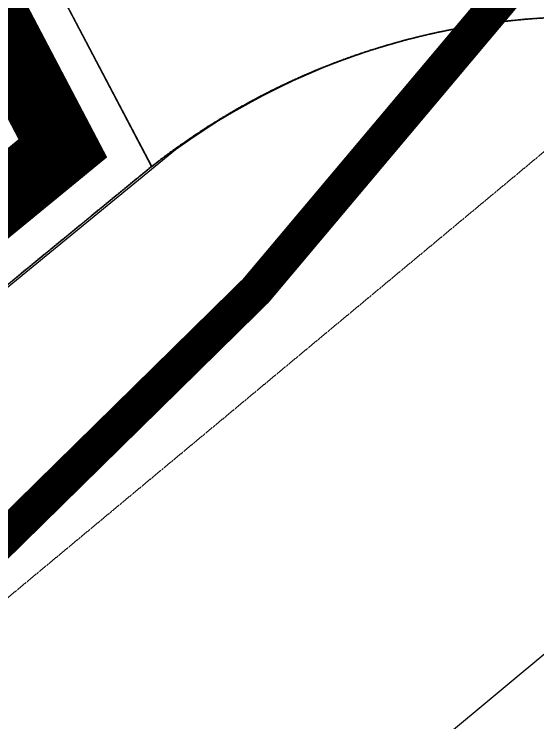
# Model space of a CAD drawing. Header units: millimetres. Extents: x 246416442 to 246896683, y 7418963194 to 7419503218.
# Drawn here: x 246844181 to 246845672, y 7419428259 to 7419430275 of the extents above; entities that cross this region are included whole.
import ezdxf
from ezdxf.lldxf.tags import DXFTag

# ---------------------------------------------------------------- set-up
doc = ezdxf.new("R2010")
doc.units = ezdxf.units.MM
for name, pattern in [('DASHED', [0.75, 0.5, -0.25]), ('DASHED2', [9.525, 6.35, -3.175]), ('HIDDEN', [9.525, 6.35, -3.175])]:
    doc.linetypes.add(name, pattern=pattern)
for name, color, linetype in [('L-EDGE-CONCRETE', 1, 'CONCRETE_EDGE_SHORT'), ('L-Hatch Boundary', 1, 'Continuous'), ('L-ST-SHADE-SAIL', 5, 'DASHED2'), ('L-X-E-PLAY', 9, 'Continuous'), ('L-X-E-PLAY (FallZone)', 252, 'HIDDEN'), ('L-X-E-PLAY (FreeSpace)', 5, 'Continuous')]:
    doc.layers.add(name, color=color, linetype=linetype)
doc.layers.add('L-SUB-SOIL DRAINAGE', color=170, linetype='SUBSOIL', lineweight=20)
doc.styles.get("Standard").update_dxf_attribs({"font": 'arial.ttf'})
doc.linetypes.add('CONCRETE_EDGE_SHORT', pattern='A,0.5,-0.2,["CE",Standard,S=0.1,R=0,X=-0.05,Y=-0.05],-0.2', length=0.9)
tags = doc.linetypes.add('SUBSOIL', pattern='A,12.7,-5.08,["SSD",Standard,S=2.54,R=0,X=-2.54,Y=-1.27],-6.35', length=24.13).pattern_tags.tags
tags[6] = DXFTag(74, 10)

# ---------------------------------------------------------------- blocks, each defined once
blk = doc.blocks.new('Double Skyrider - Moduplay')
at = {"layer": 'L-X-E-PLAY (FallZone)', "lineweight": 25, "ltscale": 0.15}
blk.add_line((-131906.9, -687351.3), (-152431.3, -687351.3), dxfattribs=at)
at = {"layer": 'L-X-E-PLAY (FreeSpace)', "color": 253, "lineweight": 25}
blk.add_line((-151281.3, -686251.3), (-129536.9, -686251.3), dxfattribs=at)

msp = doc.modelspace()

# ---------------------------------------------------------------- linework, layer by layer
at = {"layer": 'L-EDGE-CONCRETE', "ltscale": 25, "const_width": 200, "flags": 128}
msp.add_lwpolyline([(246834499, 7419436591.4, -0.000008), (246835328.2, 7419437575.2, 0.04617), (246836455.4, 7419437377, 0.504837), (246844096.1, 7419430318.3), (246844319.1, 7419429893.9), (246836741.7, 7419423679.6)], format="xyb", dxfattribs=at)
at = {"layer": 'L-Hatch Boundary'}
msp.add_lwpolyline([(246856530.3, 7419439584.4, -0.116102), (246854007.5, 7419438471.9, -0.40121), (246848141.3, 7419434109.9, 0.482085), (246843379.7, 7419442271, -0.357559), (246836655.9, 7419437362.6, 0.552694), (246844198.9, 7419430552.8), (246844572.3, 7419429842, -0.408053), (246847353.3, 7419429535.5), (246849887.9, 7419426441, -0.143511), (246850325.1, 7419425415.1), (246863655.6, 7419436493.7, -0.460222), (246859062.1, 7419438552.3, 0.361536), (246858637.2, 7419438837.2, -0.225758)], format="xyb", close=True, dxfattribs=at)
at = {"layer": 'L-Hatch Boundary', "transparency": 33554623, "flags": 128}
msp.add_lwpolyline([(246836655.9, 7419437362.6, -0.053405), (246835328.2, 7419437575.2, 0), (246834499, 7419436591.4, -0.223232), (246835856, 7419424761.4), (246836871.6, 7419423527.5), (246840958.2, 7419426878.9), (246844571.8, 7419429842.5), (246844198.9, 7419430552.8, -0.551971)], format="xyb", close=True, dxfattribs=at)
at = {"layer": 'L-Hatch Boundary', "linetype": 'DASHED', "lineweight": 35, "ltscale": 5, "flags": 128}
msp.add_lwpolyline([(246836871.6, 7419423527.5), (246844538.8, 7419429815.4), (246844538.8, 7419429815.4, -0.414214), (246847353.3, 7419429535.5), (246849887.9, 7419426441, -0.414214), (246849607.9, 7419423626.4), (246841932.5, 7419417345.4)], format="xyb", close=True, dxfattribs=at)
at = {"layer": 'L-Hatch Boundary', "flags": 128}
msp.add_lwpolyline([(246836871.6, 7419423527.5), (246841938.7, 7419417336.8), (246849675, 7419423673.2, 0.399431), (246849887.9, 7419426441), (246847353.3, 7419429535.5, 0.396979), (246844640.3, 7419429889.8), (246836871.6, 7419423527.5)], format="xyb", close=True, dxfattribs=at)
at = {"layer": 'L-ST-SHADE-SAIL', "ltscale": 0.5, "const_width": 100, "flags": 128}
msp.add_lwpolyline([(246850735.6, 7419425138.6, -0.185051), (246846025.4, 7419430862, -0.142515), (246837462.7, 7419424554.7, -0.100603), (246846264.8, 7419419399.1, -0.197368), (246850735.6, 7419425138.6, 24.185164)], format="xyb", dxfattribs=at)
at = {"layer": 'L-SUB-SOIL DRAINAGE', "ltscale": 0.75, "flags": 128}
msp.add_lwpolyline([(246837090.9, 7419436852, 0.526814), (246844048.6, 7419431030.2, -0.284105), (246847720.5, 7419430172.3), (246850785.1, 7419426448.4), (246861144.5, 7419435080.5), (246859457.4, 7419436851.8), (246858463.1, 7419438062.6), (246856532.9, 7419438776.3, -0.083183), (246854468.9, 7419438035.6, -0.431667), (246847348.4, 7419433714, 0.50233), (246843719.8, 7419441701.5, -0.322585)], format="xyb", close=True, dxfattribs=at)

# ---------------------------------------------------------------- block references
at = {"layer": 'L-X-E-PLAY', "rotation": 219.7286644497561}
msp.add_blockref('Double Skyrider - Moduplay', (247181655.6, 7418815360.8), dxfattribs=at)

doc.saveas('drawing.dxf')
